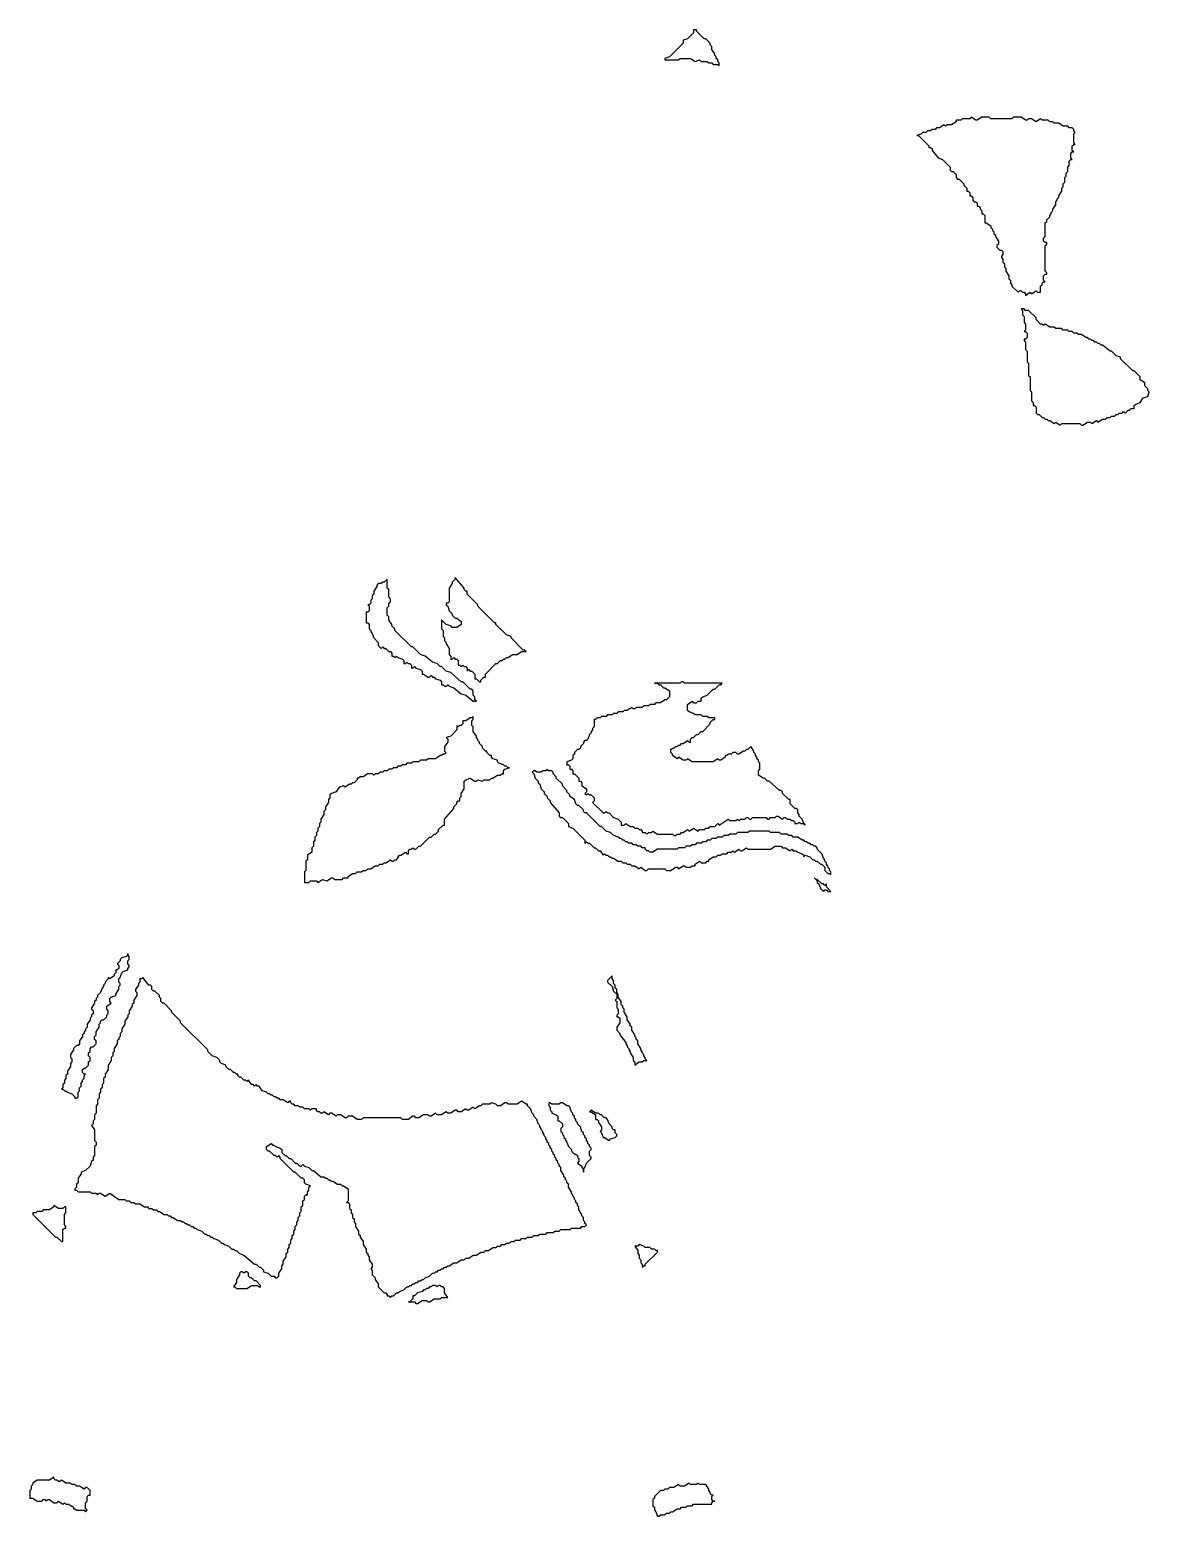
# Model space of a CAD drawing. Header units: millimetres. Extents: x 7 to 52, y 12.9 to 72.6.
import ezdxf

# ---------------------------------------------------------------- set-up
doc = ezdxf.new("R2010")
doc.units = ezdxf.units.MM
doc.layers.add('FILL_BLUE', color=7, linetype='Continuous')

msp = doc.modelspace()

# ---------------------------------------------------------------- linework, layer by layer
at = {"layer": 'FILL_BLUE'}
for points in [[(32.542, 71.455), (32.542, 71.394), (33.087, 71.394), (33.148, 71.455), (33.572, 71.455), (33.754, 71.333), (33.935, 71.394), (33.996, 71.333), (34.238, 71.333), (34.299, 71.273), (34.42, 71.273), (34.481, 71.212), (34.663, 71.212), (34.723, 71.152), (34.723, 71.273), (34.663, 71.333), (34.663, 71.394), (34.602, 71.455), (34.602, 71.515), (34.541, 71.576), (34.541, 71.636), (34.42, 71.818), (34.42, 71.939), (34.36, 72), (34.36, 72.061), (34.178, 72.242), (34.117, 72.242), (33.814, 72.545), (33.814, 72.606), (33.693, 72.606), (33.693, 72.485), (33.451, 72.242), (33.269, 72.182), (33.269, 72.061), (32.723, 71.515)], [(42.662, 68.364), (42.722, 68.364), (43.146, 67.939), (43.146, 67.879), (43.207, 67.879), (43.268, 67.818), (43.268, 67.758), (43.51, 67.455), (43.692, 67.394), (43.995, 67.091), (43.995, 66.97), (44.055, 66.909), (44.116, 66.909), (44.237, 66.788), (44.237, 66.667), (44.298, 66.606), (44.358, 66.606), (44.54, 66.424), (44.54, 66.364), (44.661, 66.242), (44.661, 66.121), (44.722, 66.121), (44.783, 66.061), (44.783, 65.939), (44.843, 65.939), (44.904, 65.879), (44.904, 65.758), (44.964, 65.697), (45.025, 65.697), (45.086, 65.636), (45.086, 65.515), (45.146, 65.515), (45.207, 65.455), (45.207, 65.394), (45.267, 65.333), (45.267, 65.212), (45.328, 65.212), (45.389, 65.152), (45.389, 64.848), (45.449, 64.848), (45.631, 64.727), (45.631, 64.667), (45.691, 64.606), (45.691, 64.545), (45.752, 64.485), (45.752, 64.424), (45.813, 64.364), (45.813, 64.303), (45.934, 64.121), (45.934, 64), (45.873, 63.939), (45.873, 63.879), (45.994, 63.758), (46.055, 63.758), (46.116, 63.697), (46.116, 63.576), (46.055, 63.515), (46.055, 63.455), (46.116, 63.394), (46.116, 63.273), (46.176, 63.212), (46.176, 63.091), (46.237, 63.03), (46.237, 62.909), (46.358, 62.727), (46.358, 62.606), (46.419, 62.545), (46.419, 62.424), (46.479, 62.364), (46.479, 62.303), (46.722, 62.061), (46.782, 62.121), (46.843, 62.121), (46.903, 62.061), (46.964, 62.061), (47.025, 62), (47.025, 61.939), (47.206, 62.061), (47.267, 62), (47.449, 62.121), (47.509, 62.061), (47.631, 62.061), (47.631, 62.303), (47.691, 62.364), (47.691, 62.424), (47.752, 62.485), (47.812, 62.485), (47.752, 62.545), (47.752, 62.727), (47.812, 62.788), (47.873, 62.788), (47.873, 62.848), (47.812, 62.909), (47.812, 63.939), (47.873, 64), (47.873, 64.061), (47.812, 64.061), (47.752, 64.121), (47.752, 64.242), (47.812, 64.303), (47.812, 64.848), (47.873, 64.909), (47.873, 64.97), (47.994, 65.091), (47.994, 65.152), (48.055, 65.212), (48.055, 65.273), (48.115, 65.333), (48.115, 65.394), (48.237, 65.576), (48.237, 65.697), (48.297, 65.758), (48.297, 65.818), (48.358, 65.879), (48.358, 65.939), (48.479, 66.121), (48.479, 66.242), (48.54, 66.303), (48.54, 66.424), (48.6, 66.485), (48.6, 66.667), (48.661, 66.727), (48.661, 66.848), (48.721, 66.909), (48.721, 67.091), (48.782, 67.152), (48.782, 67.333), (48.843, 67.394), (48.903, 67.394), (48.843, 67.455), (48.843, 67.636), (48.903, 67.697), (48.964, 67.697), (48.903, 67.758), (48.903, 67.939), (48.964, 68), (49.024, 68), (48.964, 68.061), (48.964, 68.424), (49.024, 68.485), (48.964, 68.545), (48.964, 68.606), (48.903, 68.667), (48.782, 68.667), (48.721, 68.727), (48.54, 68.727), (48.358, 68.848), (48.176, 68.848), (48.115, 68.909), (47.994, 68.909), (47.934, 68.97), (47.691, 68.97), (47.631, 69.03), (47.449, 68.909), (47.267, 69.03), (47.146, 69.03), (47.085, 68.97), (47.025, 68.97), (46.843, 69.091), (46.54, 69.091), (46.479, 69.03), (45.631, 69.03), (45.57, 69.091), (45.267, 69.091), (45.086, 68.97), (45.025, 68.97), (44.843, 69.091), (44.783, 69.03), (44.48, 69.03), (44.419, 68.97), (44.237, 68.97), (44.237, 68.909), (44.055, 68.788), (43.874, 68.788), (43.813, 68.727), (43.752, 68.788), (43.571, 68.667), (43.449, 68.667), (43.389, 68.606), (43.268, 68.606), (43.207, 68.545), (43.086, 68.545), (43.025, 68.485), (42.904, 68.485), (42.843, 68.424)], [(46.843, 61.394), (46.903, 61.333), (46.903, 61.152), (46.964, 61.091), (46.964, 60.848), (47.025, 60.788), (47.025, 60.545), (46.964, 60.485), (47.025, 60.485), (47.085, 60.424), (47.085, 60.242), (47.025, 60.182), (46.964, 60.182), (46.964, 60.121), (47.025, 60.061), (47.025, 59.758), (47.085, 59.697), (47.085, 59.273), (47.146, 59.212), (47.146, 58.727), (47.206, 58.667), (47.206, 58.121), (47.267, 58.061), (47.267, 57.697), (47.328, 57.636), (47.328, 57.515), (47.388, 57.515), (47.449, 57.455), (47.449, 57.212), (47.509, 57.152), (47.57, 57.152), (47.691, 57.03), (47.752, 57.03), (47.812, 56.97), (47.873, 56.97), (47.934, 56.909), (47.994, 56.909), (48.176, 56.788), (48.237, 56.848), (48.418, 56.727), (48.479, 56.788), (49.206, 56.788), (49.267, 56.727), (49.327, 56.727), (49.509, 56.848), (49.63, 56.848), (49.691, 56.788), (49.873, 56.909), (49.933, 56.848), (50.115, 56.97), (50.236, 56.97), (50.297, 57.03), (50.418, 57.03), (50.479, 57.091), (50.6, 57.091), (50.661, 57.152), (50.721, 57.152), (50.782, 57.212), (50.903, 57.212), (50.964, 57.273), (51.024, 57.212), (51.145, 57.333), (51.206, 57.333), (51.267, 57.394), (51.388, 57.394), (51.388, 57.515), (51.448, 57.576), (51.63, 57.636), (51.751, 57.818), (51.933, 57.879), (51.994, 58.061), (51.933, 58.121), (51.933, 58.182), (51.812, 58.303), (51.812, 58.424), (51.63, 58.545), (51.63, 58.667), (51.388, 58.909), (51.327, 58.909), (50.842, 59.394), (50.842, 59.455), (50.661, 59.515), (50.479, 59.697), (50.418, 59.697), (50.115, 59.939), (50.055, 59.939), (49.994, 60), (49.933, 60), (49.873, 60.061), (49.812, 60.061), (49.752, 60.121), (49.691, 60.121), (49.63, 60.182), (49.57, 60.182), (49.509, 60.242), (49.449, 60.242), (49.267, 60.364), (49.146, 60.364), (49.085, 60.424), (48.964, 60.424), (48.903, 60.485), (48.782, 60.485), (48.721, 60.545), (48.54, 60.545), (48.479, 60.606), (48.237, 60.606), (48.176, 60.667), (47.994, 60.667), (47.812, 60.788), (47.752, 60.727), (47.691, 60.788), (47.631, 60.788), (47.449, 60.97), (47.449, 61.03), (47.146, 61.333), (47.025, 61.333), (46.964, 61.394)], [(21.028, 50.364), (20.967, 50.303), (20.967, 50.242), (20.846, 50.061), (20.846, 49.939), (20.786, 49.879), (20.786, 49.758), (20.725, 49.697), (20.725, 49.576), (20.664, 49.515), (20.604, 49.515), (20.664, 49.455), (20.664, 49.273), (20.604, 49.212), (20.543, 49.212), (20.543, 48.788), (20.604, 48.788), (20.664, 48.727), (20.664, 48.545), (20.725, 48.485), (20.725, 48.424), (20.786, 48.364), (20.846, 48.182), (21.028, 48), (21.028, 47.879), (21.149, 47.758), (21.21, 47.818), (21.27, 47.758), (21.331, 47.758), (21.452, 47.636), (21.513, 47.636), (21.573, 47.576), (21.573, 47.455), (21.634, 47.455), (21.695, 47.394), (21.755, 47.455), (21.816, 47.394), (21.998, 47.333), (22.058, 47.273), (22.058, 47.152), (22.119, 47.152), (22.179, 47.212), (22.24, 47.152), (22.301, 47.152), (22.361, 47.091), (22.361, 46.97), (22.422, 46.97), (22.482, 47.03), (22.543, 46.97), (22.725, 46.909), (22.785, 46.848), (22.785, 46.727), (22.846, 46.727), (23.028, 46.606), (23.088, 46.606), (23.149, 46.667), (23.21, 46.606), (23.27, 46.606), (23.331, 46.545), (23.513, 46.485), (23.573, 46.424), (23.573, 46.303), (23.634, 46.303), (23.694, 46.242), (23.755, 46.242), (23.816, 46.303), (23.876, 46.242), (24.058, 46.182), (24.361, 45.939), (24.543, 45.879), (24.846, 45.636), (24.967, 45.636), (24.906, 45.697), (24.906, 45.818), (24.846, 45.879), (24.846, 46.061), (24.785, 46.121), (24.724, 46.121), (24.421, 46.424), (24.361, 46.424), (23.937, 46.788), (23.755, 46.848), (23.573, 47.03), (23.513, 47.03), (23.391, 47.152), (23.21, 47.212), (22.907, 47.455), (22.725, 47.515), (22.422, 47.818), (22.361, 47.818), (21.695, 48.485), (21.695, 48.545), (21.573, 48.667), (21.573, 48.727), (21.452, 48.909), (21.452, 49.03), (21.392, 49.091), (21.392, 49.394), (21.452, 49.455), (21.452, 49.576), (21.513, 49.636), (21.513, 49.758), (21.452, 49.818), (21.452, 50.121), (21.392, 50.182), (21.392, 50.545), (21.27, 50.424), (21.21, 50.424), (21.149, 50.364)], [(24.119, 50.606), (24.119, 50.545), (23.997, 50.424), (23.997, 50.364), (23.876, 50.182), (23.876, 49.636), (23.816, 49.576), (23.755, 49.576), (23.755, 49.515), (23.816, 49.455), (23.876, 49.273), (23.997, 49.152), (23.997, 49.091), (24.119, 48.97), (24.179, 48.97), (24.361, 48.848), (24.361, 48.727), (24.179, 48.606), (23.997, 48.606), (23.937, 48.667), (23.755, 48.727), (23.573, 48.909), (23.573, 48.545), (23.634, 48.485), (23.634, 48.242), (23.694, 48.182), (23.694, 48.061), (23.755, 48), (23.755, 47.939), (23.876, 47.758), (23.876, 47.515), (23.937, 47.455), (23.937, 47.333), (23.997, 47.333), (24.058, 47.394), (24.119, 47.333), (24.179, 47.333), (24.24, 47.273), (24.24, 47.091), (24.3, 47.091), (24.361, 47.03), (24.421, 47.091), (24.482, 47.03), (24.543, 47.03), (24.603, 46.97), (24.603, 46.848), (24.664, 46.909), (24.724, 46.848), (24.785, 46.848), (24.906, 46.727), (24.906, 46.545), (24.967, 46.545), (25.088, 46.424), (25.149, 46.424), (25.149, 46.485), (25.27, 46.606), (25.33, 46.606), (25.33, 46.727), (25.755, 47.152), (25.815, 47.152), (25.936, 47.273), (25.997, 47.273), (26.058, 47.333), (26.118, 47.333), (26.179, 47.394), (26.239, 47.394), (26.421, 47.515), (26.603, 47.515), (26.785, 47.636), (26.967, 47.636), (26.906, 47.697), (26.845, 47.697), (26.361, 48.182), (26.361, 48.242), (26.179, 48.303), (25.755, 48.727), (25.755, 48.788), (25.694, 48.788), (25.027, 49.455), (25.027, 49.515), (24.603, 49.939), (24.603, 50.061), (24.543, 50.061), (24.482, 50.121), (24.482, 50.182)], [(28.603, 43.212), (28.603, 43.091), (28.663, 43.091), (28.724, 43.03), (28.724, 42.909), (28.785, 42.909), (28.845, 42.848), (28.845, 42.727), (28.906, 42.727), (29.088, 42.545), (29.088, 42.424), (29.148, 42.424), (29.209, 42.364), (29.209, 42.242), (29.391, 42.121), (29.391, 42), (29.33, 41.939), (29.391, 41.879), (29.451, 41.939), (29.512, 41.879), (29.572, 41.879), (29.694, 41.758), (29.694, 41.636), (29.633, 41.576), (30.057, 41.152), (30.118, 41.152), (30.178, 41.212), (30.239, 41.152), (30.3, 41.152), (30.481, 40.97), (30.663, 40.909), (30.784, 40.788), (30.784, 40.667), (30.906, 40.667), (30.966, 40.727), (31.148, 40.606), (31.269, 40.606), (31.33, 40.545), (31.451, 40.545), (31.511, 40.485), (31.572, 40.485), (31.633, 40.424), (31.633, 40.364), (31.754, 40.364), (31.814, 40.303), (31.875, 40.364), (31.996, 40.364), (32.057, 40.424), (32.239, 40.303), (32.845, 40.303), (32.905, 40.242), (32.966, 40.242), (33.026, 40.303), (33.148, 40.303), (33.208, 40.364), (33.269, 40.364), (33.451, 40.485), (33.511, 40.424), (33.693, 40.545), (33.875, 40.424), (33.935, 40.485), (34.117, 40.485), (34.178, 40.545), (34.299, 40.545), (34.36, 40.606), (34.541, 40.606), (34.663, 40.727), (34.723, 40.667), (35.087, 40.909), (35.147, 40.848), (35.39, 40.848), (35.45, 40.909), (35.511, 40.848), (35.572, 40.909), (35.753, 40.909), (35.814, 40.97), (35.875, 40.97), (35.935, 40.909), (35.996, 40.909), (36.056, 40.97), (36.602, 40.97), (36.662, 40.909), (36.723, 40.909), (36.784, 40.97), (36.965, 40.97), (37.026, 41.03), (37.087, 41.03), (37.268, 40.909), (37.329, 40.97), (37.39, 40.97), (37.45, 40.909), (37.571, 40.909), (37.632, 40.848), (37.693, 40.848), (37.753, 40.788), (37.753, 40.727), (37.874, 40.727), (37.935, 40.788), (37.996, 40.727), (38.117, 40.727), (38.177, 40.667), (38.117, 40.727), (38.056, 40.909), (37.935, 41.03), (37.935, 41.091), (37.874, 41.152), (37.874, 41.273), (37.814, 41.333), (37.753, 41.333), (37.571, 41.515), (37.571, 41.697), (37.511, 41.697), (37.268, 41.939), (37.268, 42), (37.208, 42.061), (37.147, 42.061), (36.723, 42.424), (36.662, 42.424), (36.541, 42.545), (36.481, 42.545), (36.299, 42.667), (36.299, 42.848), (36.359, 42.909), (36.359, 43.152), (36.299, 43.212), (36.299, 43.273), (36.238, 43.333), (36.238, 43.394), (36.178, 43.455), (36.178, 43.515), (36.117, 43.576), (36.117, 43.636), (35.996, 43.818), (35.875, 43.697), (35.814, 43.697), (35.753, 43.636), (35.693, 43.636), (35.511, 43.515), (35.45, 43.515), (35.39, 43.576), (35.269, 43.576), (35.208, 43.515), (35.087, 43.515), (35.026, 43.455), (34.966, 43.455), (34.966, 43.394), (34.784, 43.273), (34.723, 43.273), (34.663, 43.333), (34.481, 43.212), (33.632, 43.212), (33.451, 43.333), (33.39, 43.273), (33.269, 43.273), (33.087, 43.394), (33.026, 43.333), (32.845, 43.455), (32.845, 43.515), (32.784, 43.576), (32.784, 43.697), (32.845, 43.758), (32.905, 43.758), (32.966, 43.818), (33.026, 43.818), (33.087, 43.879), (33.148, 43.879), (33.208, 43.939), (33.269, 43.939), (33.451, 44.061), (33.511, 44), (33.572, 44), (33.572, 44.121), (33.632, 44.182), (33.693, 44.182), (33.814, 44.303), (33.875, 44.303), (33.996, 44.424), (34.057, 44.424), (34.36, 44.727), (34.36, 44.788), (34.481, 44.909), (34.541, 44.909), (34.541, 44.97), (34.299, 44.97), (34.238, 45.03), (34.057, 45.03), (33.996, 45.091), (33.754, 45.091), (33.693, 45.152), (33.511, 45.212), (33.451, 45.273), (33.451, 45.515), (33.632, 45.636), (33.693, 45.576), (33.814, 45.576), (33.875, 45.636), (33.996, 45.636), (33.996, 45.758), (34.057, 45.818), (34.238, 45.879), (34.481, 46.121), (34.541, 46.121), (34.723, 46.303), (34.784, 46.303), (34.844, 46.364), (33.329, 46.364), (33.269, 46.424), (33.208, 46.424), (33.148, 46.364), (32.117, 46.364), (32.239, 46.364), (32.299, 46.303), (32.36, 46.303), (32.481, 46.182), (32.542, 46.182), (32.723, 46.061), (32.723, 45.818), (32.602, 45.697), (32.542, 45.697), (32.36, 45.576), (32.178, 45.576), (32.117, 45.515), (31.936, 45.515), (31.875, 45.455), (31.693, 45.455), (31.633, 45.394), (31.39, 45.394), (31.33, 45.333), (31.269, 45.333), (31.209, 45.394), (31.148, 45.333), (31.087, 45.333), (31.027, 45.273), (30.906, 45.273), (30.845, 45.212), (30.663, 45.212), (30.603, 45.152), (30.481, 45.152), (30.421, 45.091), (30.239, 45.091), (30.178, 45.03), (29.997, 45.03), (29.936, 44.97), (29.815, 44.97), (29.754, 44.909), (29.694, 44.909), (29.694, 44.606), (29.633, 44.545), (29.633, 44.485), (29.572, 44.424), (29.572, 44.364), (29.512, 44.303), (29.451, 44.121), (29.391, 44.061), (29.33, 44.061), (29.269, 44), (29.269, 43.939), (29.148, 43.818), (29.148, 43.758), (29.088, 43.697), (29.027, 43.697), (28.906, 43.576), (28.906, 43.515), (28.845, 43.455), (28.845, 43.333), (28.785, 43.273)], [(24.846, 45.03), (24.785, 44.97), (24.724, 44.97), (24.543, 44.848), (24.421, 44.848), (24.421, 44.727), (24.361, 44.667), (24.3, 44.667), (24.24, 44.606), (24.179, 44.667), (24.179, 44.485), (23.937, 44.242), (23.755, 44.182), (23.816, 44.121), (23.816, 44), (23.694, 43.818), (23.694, 43.636), (23.755, 43.576), (23.694, 43.515), (23.634, 43.515), (23.573, 43.455), (23.513, 43.455), (23.331, 43.333), (23.028, 43.333), (22.967, 43.273), (22.725, 43.273), (22.664, 43.212), (22.422, 43.212), (22.361, 43.152), (22.179, 43.152), (22.119, 43.091), (21.998, 43.091), (21.937, 43.03), (21.816, 43.03), (21.755, 42.97), (21.634, 42.97), (21.573, 42.909), (21.452, 42.909), (21.392, 42.848), (21.27, 42.848), (21.21, 42.788), (21.089, 42.788), (21.028, 42.727), (20.907, 42.727), (20.846, 42.667), (20.786, 42.727), (20.604, 42.727), (20.422, 42.606), (20.301, 42.606), (20.24, 42.545), (20.18, 42.545), (20.18, 42.485), (20.058, 42.364), (19.998, 42.364), (19.937, 42.303), (19.877, 42.303), (19.695, 42.182), (19.634, 42.242), (19.452, 42.182), (19.331, 42), (19.149, 41.939), (19.089, 41.879), (19.089, 41.758), (19.028, 41.697), (19.028, 41.576), (18.907, 41.394), (18.907, 41.273), (18.846, 41.212), (18.846, 41.091), (18.725, 40.909), (18.725, 40.788), (18.665, 40.727), (18.665, 40.606), (18.604, 40.545), (18.604, 40.424), (18.543, 40.364), (18.543, 40.242), (18.483, 40.182), (18.483, 40.061), (18.422, 40), (18.422, 39.818), (18.362, 39.758), (18.362, 39.576), (18.18, 39.455), (18.18, 39.273), (18.119, 39.212), (18.119, 38.848), (18.059, 38.788), (18.059, 38.364), (18.24, 38.364), (18.301, 38.424), (18.543, 38.424), (18.604, 38.364), (18.786, 38.485), (18.968, 38.424), (19.149, 38.545), (19.21, 38.545), (19.271, 38.485), (19.574, 38.485), (19.634, 38.545), (19.816, 38.545), (19.816, 38.606), (19.998, 38.727), (20.119, 38.727), (20.18, 38.788), (20.361, 38.788), (20.422, 38.848), (20.543, 38.848), (20.604, 38.909), (20.725, 38.909), (20.907, 39.03), (21.028, 39.03), (21.089, 39.091), (21.21, 39.091), (21.27, 39.152), (21.331, 39.152), (21.513, 39.273), (21.573, 39.212), (21.634, 39.212), (21.695, 39.273), (21.755, 39.273), (21.876, 39.455), (21.937, 39.455), (22.119, 39.576), (22.179, 39.515), (22.24, 39.515), (22.24, 39.636), (22.301, 39.697), (22.361, 39.697), (22.422, 39.758), (22.482, 39.697), (22.543, 39.697), (22.664, 39.818), (22.725, 39.818), (23.088, 40.182), (23.149, 40.182), (23.27, 40.303), (23.331, 40.303), (23.452, 40.424), (23.452, 40.485), (23.634, 40.667), (23.694, 40.667), (23.694, 40.909), (24.058, 41.333), (24.058, 41.394), (24.179, 41.515), (24.179, 41.576), (24.24, 41.636), (24.3, 41.636), (24.3, 41.758), (24.361, 41.818), (24.361, 41.939), (24.482, 42.121), (24.482, 42.424), (24.543, 42.485), (24.724, 42.545), (24.906, 42.424), (24.967, 42.424), (25.027, 42.485), (25.209, 42.424), (25.27, 42.485), (25.512, 42.485), (25.573, 42.545), (25.633, 42.545), (25.815, 42.667), (25.936, 42.667), (25.997, 42.727), (26.058, 42.727), (26.058, 42.848), (26.118, 42.909), (26.3, 42.97), (26.239, 42.97), (26.179, 43.03), (26.118, 43.03), (26.058, 43.091), (25.876, 43.152), (25.815, 43.212), (25.815, 43.273), (25.633, 43.333), (25.573, 43.394), (25.573, 43.455), (25.512, 43.455), (25.391, 43.576), (25.391, 43.636), (25.33, 43.636), (25.209, 43.758), (25.209, 43.818), (25.088, 43.939), (25.088, 44), (25.027, 44.061), (25.027, 44.121), (24.967, 44.182), (24.967, 44.242), (24.846, 44.424), (24.846, 44.606), (24.785, 44.667), (24.785, 44.848), (24.846, 44.909)], [(27.209, 42.788), (27.27, 42.727), (27.33, 42.545), (27.451, 42.424), (27.451, 42.364), (27.512, 42.303), (27.573, 42.121), (27.694, 42), (27.694, 41.939), (27.815, 41.818), (27.815, 41.758), (27.936, 41.636), (27.936, 41.576), (28.3, 41.152), (28.3, 41.03), (28.36, 40.97), (28.421, 40.97), (28.663, 40.727), (28.663, 40.606), (28.845, 40.545), (29.33, 40.061), (29.33, 39.939), (29.391, 40), (29.451, 39.939), (29.512, 39.939), (29.694, 39.758), (29.754, 39.758), (29.875, 39.636), (29.936, 39.636), (30.057, 39.455), (30.118, 39.515), (30.178, 39.455), (30.239, 39.455), (30.3, 39.394), (30.36, 39.394), (30.421, 39.333), (30.481, 39.333), (30.663, 39.212), (30.784, 39.212), (30.845, 39.152), (30.966, 39.152), (31.027, 39.091), (31.148, 39.091), (31.209, 39.03), (31.33, 39.03), (31.511, 38.909), (31.572, 38.97), (31.754, 38.848), (31.814, 38.848), (31.875, 38.909), (32.542, 38.909), (32.602, 38.848), (32.784, 38.848), (32.966, 38.97), (33.026, 38.97), (33.087, 38.909), (33.269, 39.03), (33.329, 39.03), (33.39, 38.97), (33.572, 38.97), (33.632, 39.03), (33.754, 39.03), (33.754, 39.091), (33.935, 39.212), (33.996, 39.152), (34.178, 39.152), (34.238, 39.212), (34.299, 39.212), (34.299, 39.273), (34.481, 39.394), (34.602, 39.394), (34.663, 39.455), (34.784, 39.455), (34.844, 39.515), (35.026, 39.515), (35.087, 39.576), (35.208, 39.576), (35.269, 39.636), (35.329, 39.576), (35.511, 39.697), (35.572, 39.636), (35.632, 39.636), (35.814, 39.758), (35.875, 39.697), (36.784, 39.697), (36.965, 39.818), (37.208, 39.818), (37.268, 39.758), (37.39, 39.758), (37.571, 39.636), (37.632, 39.697), (37.693, 39.636), (37.814, 39.636), (37.874, 39.576), (38.056, 39.515), (38.117, 39.455), (38.117, 39.394), (38.177, 39.455), (38.359, 39.394), (38.48, 39.273), (38.541, 39.273), (38.601, 39.212), (38.662, 39.212), (38.783, 39.091), (38.844, 39.091), (38.965, 38.97), (38.965, 38.848), (39.086, 38.727), (39.147, 38.727), (39.207, 38.667), (39.207, 38.788), (39.147, 38.848), (39.147, 38.909), (39.086, 38.97), (39.086, 39.03), (39.026, 39.091), (39.026, 39.152), (38.965, 39.212), (38.965, 39.273), (38.904, 39.333), (38.844, 39.515), (38.662, 39.697), (38.662, 39.758), (38.601, 39.818), (38.541, 39.818), (38.48, 39.879), (38.42, 39.879), (38.359, 39.939), (38.299, 39.939), (38.238, 40), (38.177, 40), (38.117, 40.061), (38.056, 40.061), (37.874, 40.182), (37.693, 40.182), (37.632, 40.242), (37.511, 40.242), (37.45, 40.303), (37.208, 40.303), (37.147, 40.364), (36.784, 40.364), (36.723, 40.424), (35.935, 40.424), (35.875, 40.364), (35.45, 40.364), (35.39, 40.303), (35.147, 40.303), (35.087, 40.242), (34.905, 40.242), (34.844, 40.182), (34.663, 40.182), (34.602, 40.121), (34.42, 40.121), (34.36, 40.061), (34.238, 40.061), (34.178, 40), (34.057, 40), (33.996, 39.939), (33.814, 39.939), (33.754, 39.879), (33.632, 39.879), (33.572, 39.818), (33.39, 39.818), (33.329, 39.758), (33.087, 39.758), (33.026, 39.697), (32.239, 39.697), (32.057, 39.576), (31.936, 39.576), (31.875, 39.636), (31.814, 39.636), (31.754, 39.697), (31.754, 39.758), (31.633, 39.758), (31.572, 39.818), (31.451, 39.818), (31.39, 39.879), (31.269, 39.879), (31.209, 39.939), (31.087, 39.939), (31.027, 40), (30.966, 40), (30.906, 40.061), (30.845, 40.061), (30.784, 40.121), (30.724, 40.121), (30.663, 40.182), (30.481, 40.242), (30.36, 40.364), (30.178, 40.424), (29.997, 40.606), (29.936, 40.606), (29.391, 41.152), (29.33, 41.152), (29.269, 41.212), (29.269, 41.273), (29.088, 41.455), (29.027, 41.455), (28.966, 41.515), (28.906, 41.697), (28.724, 41.818), (28.724, 41.879), (28.603, 42), (28.603, 42.061), (28.421, 42.242), (28.421, 42.303), (28.179, 42.545), (28.179, 42.606), (28.057, 42.727), (28.057, 42.788), (27.997, 42.848), (27.876, 42.848), (27.815, 42.909), (27.754, 42.848), (27.633, 42.848), (27.573, 42.788), (27.391, 42.788), (27.33, 42.848), (27.27, 42.848)], [(38.541, 38.545), (38.662, 38.424), (38.662, 38.364), (38.723, 38.303), (38.783, 38.121), (38.904, 38), (38.965, 38.061), (39.026, 38.061), (39.086, 38), (39.207, 38), (39.026, 38.182), (39.026, 38.303), (38.965, 38.242), (38.904, 38.303), (38.844, 38.303), (38.662, 38.485), (38.601, 38.485)], [(10.969, 35.515), (10.969, 35.455), (10.908, 35.394), (10.726, 35.333), (10.666, 35.273), (10.666, 35.212), (10.544, 35.091), (10.605, 35.03), (10.605, 34.909), (10.544, 34.848), (10.484, 34.848), (10.484, 34.727), (10.423, 34.667), (10.423, 34.606), (10.241, 34.485), (10.181, 34.545), (10.181, 34.485), (10.06, 34.364), (10.06, 34.303), (9.999, 34.242), (9.999, 34.182), (9.939, 34.121), (9.878, 33.939), (9.757, 33.818), (9.757, 33.758), (9.696, 33.697), (9.696, 33.636), (9.636, 33.576), (9.636, 33.515), (9.514, 33.333), (9.514, 33.273), (9.575, 33.212), (9.575, 33.091), (9.514, 33.03), (9.514, 32.97), (9.454, 32.909), (9.454, 32.848), (9.333, 32.667), (9.333, 32.545), (9.272, 32.485), (9.272, 32.424), (9.211, 32.364), (9.211, 32.303), (9.151, 32.242), (9.151, 32.182), (9.03, 32), (9.03, 31.879), (8.969, 31.818), (8.908, 31.818), (8.787, 31.697), (8.787, 31.636), (8.666, 31.455), (8.666, 31.333), (8.727, 31.273), (8.727, 31.152), (8.666, 31.091), (8.666, 30.97), (8.545, 30.788), (8.545, 30.667), (8.484, 30.606), (8.484, 30.485), (8.424, 30.424), (8.424, 30.303), (8.363, 30.242), (8.363, 30.121), (8.302, 30.061), (8.363, 30.061), (8.424, 30), (8.484, 30), (8.545, 29.939), (8.727, 29.879), (8.848, 29.758), (8.848, 29.697), (8.908, 29.697), (8.969, 29.758), (8.969, 29.939), (9.03, 30), (9.03, 30.121), (9.09, 30.182), (9.09, 30.303), (9.151, 30.364), (9.151, 30.424), (9.211, 30.485), (9.211, 30.606), (9.272, 30.667), (9.211, 30.667), (9.151, 30.727), (9.151, 30.848), (9.211, 30.909), (9.272, 30.909), (9.393, 31.03), (9.393, 31.152), (9.454, 31.212), (9.454, 31.333), (9.393, 31.394), (9.393, 31.515), (9.454, 31.576), (9.454, 31.697), (9.514, 31.758), (9.575, 31.758), (9.696, 31.879), (9.696, 32), (9.636, 32.061), (9.636, 32.182), (9.696, 32.242), (9.696, 32.364), (9.817, 32.545), (9.817, 32.667), (9.878, 32.727), (9.878, 32.788), (9.939, 32.848), (9.999, 32.848), (10.12, 32.97), (10.12, 33.03), (10.181, 33.091), (10.181, 33.212), (10.12, 33.273), (10.12, 33.394), (10.302, 33.515), (10.241, 33.576), (10.241, 33.697), (10.302, 33.758), (10.484, 33.818), (10.484, 33.879), (10.605, 34.061), (10.605, 34.182), (10.666, 34.242), (10.666, 34.303), (10.605, 34.364), (10.605, 34.485), (10.666, 34.545), (10.726, 34.727), (10.787, 34.788), (10.969, 34.848), (10.969, 34.909), (11.029, 34.97), (11.029, 35.03), (10.969, 35.091), (10.969, 35.212), (11.029, 35.273), (11.029, 35.394), (10.969, 35.455)], [(8.848, 26.061), (8.848, 26), (8.908, 26), (8.969, 25.939), (9.454, 25.939), (9.514, 25.879), (9.696, 25.879), (9.757, 25.818), (9.817, 25.879), (9.878, 25.879), (10.06, 25.758), (10.241, 25.879), (10.605, 25.636), (10.847, 25.636), (10.908, 25.576), (11.029, 25.576), (11.09, 25.515), (11.211, 25.515), (11.272, 25.455), (11.453, 25.455), (11.635, 25.333), (11.756, 25.333), (11.817, 25.273), (11.938, 25.273), (11.999, 25.212), (12.12, 25.212), (12.181, 25.152), (12.241, 25.152), (12.423, 25.03), (12.544, 25.03), (12.605, 24.97), (12.665, 24.97), (12.726, 24.909), (12.787, 24.909), (12.968, 24.788), (13.09, 24.788), (13.15, 24.727), (13.211, 24.727), (13.271, 24.667), (13.332, 24.667), (13.393, 24.606), (13.453, 24.606), (13.514, 24.545), (13.574, 24.545), (13.635, 24.485), (13.696, 24.485), (13.756, 24.424), (13.938, 24.364), (14.059, 24.242), (14.12, 24.242), (14.18, 24.182), (14.241, 24.182), (14.302, 24.121), (14.362, 24.121), (14.423, 24.061), (14.605, 24), (14.726, 23.879), (14.786, 23.879), (14.847, 23.818), (15.029, 23.758), (15.15, 23.636), (15.211, 23.636), (15.271, 23.576), (15.332, 23.576), (15.453, 23.455), (15.635, 23.394), (16.059, 23.03), (16.12, 23.03), (16.241, 22.909), (16.301, 22.909), (16.423, 22.788), (16.423, 22.727), (16.604, 22.667), (16.726, 22.545), (16.847, 22.545), (16.907, 22.485), (16.968, 22.485), (17.029, 22.545), (17.029, 22.667), (17.15, 22.848), (17.15, 22.97), (17.21, 23.03), (17.21, 23.152), (17.331, 23.333), (17.331, 23.455), (17.392, 23.515), (17.392, 23.636), (17.453, 23.697), (17.453, 23.818), (17.513, 23.879), (17.513, 24), (17.574, 24.061), (17.574, 24.182), (17.634, 24.242), (17.634, 24.364), (17.695, 24.424), (17.695, 24.545), (17.756, 24.606), (17.756, 24.727), (17.816, 24.788), (17.816, 24.909), (17.877, 24.97), (17.877, 25.091), (17.937, 25.152), (17.937, 25.333), (17.998, 25.394), (17.998, 25.576), (18.059, 25.636), (18.059, 25.758), (18.119, 25.818), (18.18, 25.818), (18.18, 25.939), (18.24, 26), (18.24, 26.121), (18.301, 26.182), (18.119, 26.242), (18.059, 26.303), (18.059, 26.424), (17.998, 26.485), (17.937, 26.485), (17.695, 26.727), (17.634, 26.727), (17.089, 27.273), (17.089, 27.333), (17.029, 27.394), (16.968, 27.333), (16.907, 27.394), (16.847, 27.394), (16.665, 27.576), (16.604, 27.576), (16.544, 27.636), (16.544, 27.758), (16.726, 27.879), (16.786, 27.818), (16.847, 27.818), (16.907, 27.758), (17.089, 27.697), (17.15, 27.636), (17.15, 27.515), (17.271, 27.394), (17.331, 27.394), (17.453, 27.273), (17.513, 27.273), (17.695, 27.091), (17.756, 27.091), (17.877, 26.97), (17.937, 26.97), (17.998, 27.03), (18.059, 26.97), (18.24, 26.909), (18.362, 26.788), (18.422, 26.788), (18.725, 26.545), (18.846, 26.545), (18.907, 26.485), (18.968, 26.485), (19.028, 26.424), (19.089, 26.424), (19.149, 26.364), (19.21, 26.364), (19.392, 26.242), (19.513, 26.242), (19.574, 26.182), (19.634, 26.182), (19.816, 26.061), (19.816, 25.576), (19.755, 25.515), (19.816, 25.515), (19.877, 25.455), (19.877, 25.273), (19.937, 25.212), (19.937, 25.091), (19.998, 25.03), (19.998, 24.909), (20.058, 24.848), (20.058, 24.727), (20.119, 24.667), (20.119, 24.545), (20.24, 24.364), (20.24, 24.242), (20.301, 24.182), (20.301, 24.121), (20.422, 23.939), (20.422, 23.818), (20.543, 23.636), (20.543, 23.515), (20.604, 23.455), (20.604, 23.394), (20.664, 23.333), (20.664, 23.212), (20.786, 23.03), (20.786, 22.909), (20.725, 22.848), (20.786, 22.788), (20.786, 22.606), (20.907, 22.485), (20.907, 22.424), (21.028, 22.242), (21.028, 22.121), (21.27, 21.879), (21.331, 21.879), (21.392, 21.818), (21.392, 21.758), (21.452, 21.758), (21.513, 21.697), (21.573, 21.758), (21.634, 21.758), (21.755, 21.879), (21.816, 21.879), (21.876, 21.939), (22.058, 22), (22.179, 22.121), (22.24, 22.121), (22.301, 22.182), (22.361, 22.182), (22.422, 22.242), (22.482, 22.242), (22.543, 22.303), (22.604, 22.303), (22.664, 22.364), (22.725, 22.364), (22.785, 22.424), (22.846, 22.424), (22.907, 22.485), (23.088, 22.545), (23.21, 22.667), (23.27, 22.667), (23.331, 22.727), (23.391, 22.727), (23.452, 22.788), (23.513, 22.788), (23.573, 22.848), (23.634, 22.848), (23.694, 22.909), (23.755, 22.909), (23.816, 22.97), (23.876, 22.97), (24.058, 23.091), (24.179, 23.091), (24.361, 23.212), (24.482, 23.212), (24.543, 23.273), (24.664, 23.273), (24.846, 23.394), (24.967, 23.394), (25.149, 23.515), (25.27, 23.515), (25.33, 23.576), (25.452, 23.576), (25.633, 23.697), (25.755, 23.697), (25.815, 23.758), (25.936, 23.758), (25.997, 23.818), (26.118, 23.818), (26.179, 23.879), (26.3, 23.879), (26.361, 23.939), (26.482, 23.939), (26.542, 24), (26.724, 24), (26.785, 24.061), (26.967, 24.061), (27.027, 24.121), (27.209, 24.121), (27.27, 24.182), (27.451, 24.182), (27.512, 24.242), (27.754, 24.242), (27.815, 24.303), (28.057, 24.303), (28.118, 24.364), (28.3, 24.364), (28.36, 24.424), (28.724, 24.424), (28.785, 24.485), (29.148, 24.485), (29.209, 24.545), (29.33, 24.545), (29.391, 24.606), (29.33, 24.667), (29.33, 24.727), (29.269, 24.788), (29.269, 24.909), (29.209, 24.97), (29.209, 25.03), (29.088, 25.212), (29.088, 25.333), (29.027, 25.394), (29.027, 25.455), (28.966, 25.515), (28.966, 25.576), (28.906, 25.636), (28.906, 25.697), (28.845, 25.758), (28.845, 25.818), (28.785, 25.879), (28.785, 25.939), (28.663, 26.121), (28.663, 26.242), (28.603, 26.303), (28.603, 26.364), (28.542, 26.424), (28.542, 26.485), (28.482, 26.545), (28.482, 26.606), (28.36, 26.788), (28.36, 26.909), (28.3, 26.97), (28.3, 27.03), (28.239, 27.091), (28.239, 27.152), (28.179, 27.212), (28.179, 27.273), (28.118, 27.333), (28.118, 27.394), (28.057, 27.455), (28.057, 27.515), (27.997, 27.576), (27.997, 27.636), (27.936, 27.697), (27.936, 27.758), (27.876, 27.818), (27.876, 27.879), (27.815, 27.939), (27.815, 28), (27.754, 28.061), (27.754, 28.121), (27.694, 28.182), (27.694, 28.242), (27.633, 28.303), (27.633, 28.364), (27.573, 28.424), (27.573, 28.485), (27.512, 28.545), (27.512, 28.606), (27.451, 28.667), (27.391, 28.848), (27.27, 28.97), (27.27, 29.03), (27.209, 29.091), (27.148, 29.273), (27.027, 29.394), (27.027, 29.455), (26.967, 29.455), (26.785, 29.576), (26.603, 29.455), (26.239, 29.455), (26.179, 29.515), (26.118, 29.515), (25.936, 29.394), (25.815, 29.394), (25.755, 29.455), (25.573, 29.515), (25.512, 29.455), (25.209, 29.455), (25.149, 29.394), (25.088, 29.394), (24.906, 29.273), (24.846, 29.333), (24.664, 29.212), (24.603, 29.212), (24.543, 29.273), (24.361, 29.152), (24.24, 29.152), (24.179, 29.212), (24.119, 29.212), (23.937, 29.091), (23.816, 29.091), (23.755, 29.152), (23.573, 29.03), (23.391, 29.03), (23.331, 29.091), (23.149, 28.97), (23.088, 28.97), (23.028, 29.03), (22.846, 29.03), (22.664, 28.909), (22.543, 28.909), (22.482, 28.97), (22.422, 28.97), (22.24, 28.848), (21.998, 28.848), (21.937, 28.909), (20.422, 28.909), (20.361, 28.848), (20.18, 28.848), (19.998, 28.97), (19.816, 28.97), (19.755, 28.909), (19.695, 28.909), (19.513, 29.03), (19.392, 29.03), (19.331, 28.97), (19.149, 29.091), (19.089, 29.091), (19.028, 29.03), (18.846, 29.152), (18.786, 29.091), (18.725, 29.091), (18.665, 29.152), (18.604, 29.152), (18.543, 29.212), (18.543, 29.273), (18.362, 29.273), (18.301, 29.212), (18.24, 29.273), (18.059, 29.273), (17.998, 29.333), (17.877, 29.333), (17.816, 29.394), (17.695, 29.394), (17.634, 29.455), (17.574, 29.455), (17.513, 29.515), (17.513, 29.576), (17.453, 29.576), (17.392, 29.515), (17.21, 29.636), (17.089, 29.636), (17.029, 29.697), (16.968, 29.697), (16.907, 29.758), (16.847, 29.758), (16.786, 29.818), (16.726, 29.818), (16.665, 29.879), (16.604, 29.879), (16.544, 29.939), (16.362, 30), (16.241, 30.182), (16.18, 30.182), (16.12, 30.242), (16.059, 30.182), (15.998, 30.242), (15.938, 30.242), (15.817, 30.424), (15.756, 30.364), (15.695, 30.424), (15.635, 30.424), (15.514, 30.545), (15.453, 30.545), (15.392, 30.606), (15.392, 30.667), (15.332, 30.667), (15.271, 30.727), (15.211, 30.727), (15.089, 30.848), (15.029, 30.848), (14.908, 30.97), (14.908, 31.03), (14.726, 31.091), (14.665, 31.152), (14.665, 31.212), (14.544, 31.333), (14.362, 31.394), (14.18, 31.576), (14.18, 31.636), (13.09, 32.727), (13.09, 32.788), (12.726, 33.152), (12.726, 33.212), (12.423, 33.515), (12.362, 33.515), (12.302, 33.576), (12.302, 33.697), (12.241, 33.758), (12.241, 33.818), (12.059, 34), (11.999, 34), (11.938, 34.061), (11.938, 34.182), (11.878, 34.242), (11.817, 34.242), (11.575, 34.545), (11.514, 34.485), (11.453, 34.485), (11.453, 34.364), (11.393, 34.303), (11.393, 34.242), (11.272, 34.061), (11.272, 34), (11.332, 33.939), (11.332, 33.818), (11.211, 33.636), (11.211, 33.515), (11.15, 33.455), (11.15, 33.394), (11.029, 33.212), (11.029, 33.091), (10.969, 33.03), (10.969, 32.97), (10.847, 32.788), (10.847, 32.667), (10.726, 32.485), (10.726, 32.364), (10.666, 32.303), (10.666, 32.182), (10.605, 32.121), (10.605, 32.061), (10.544, 32), (10.544, 31.879), (10.423, 31.697), (10.423, 31.576), (10.363, 31.515), (10.363, 31.394), (10.302, 31.333), (10.302, 31.212), (10.181, 31.03), (10.181, 30.848), (10.06, 30.667), (10.06, 30.545), (9.999, 30.485), (9.999, 30.303), (9.939, 30.242), (9.939, 30.121), (9.878, 30.061), (9.878, 29.939), (9.817, 29.879), (9.817, 29.697), (9.757, 29.636), (9.757, 29.455), (9.696, 29.394), (9.696, 29.091), (9.636, 29.03), (9.636, 28.848), (9.575, 28.788), (9.575, 28.667), (9.514, 28.606), (9.636, 28.424), (9.636, 28), (9.696, 27.939), (9.696, 27.818), (9.636, 27.758), (9.636, 27.394), (9.575, 27.333), (9.575, 27.212), (9.514, 27.152), (9.454, 26.97), (9.272, 26.788), (9.09, 26.727), (9.09, 26.667), (8.969, 26.485), (8.969, 26.303), (8.908, 26.242), (8.908, 26.121)], [(30.421, 34.606), (30.239, 34.424), (30.239, 34.364), (30.421, 34.182), (30.481, 34), (30.603, 33.879), (30.603, 33.697), (30.542, 33.636), (30.603, 33.576), (30.603, 33.333), (30.663, 33.273), (30.663, 33.091), (30.603, 33.03), (30.603, 32.97), (30.663, 32.97), (30.724, 32.909), (30.724, 32.727), (30.603, 32.545), (30.603, 32.424), (30.724, 32.303), (30.724, 32.242), (30.966, 31.939), (30.966, 31.879), (31.027, 31.818), (31.027, 31.758), (31.087, 31.697), (31.087, 31.636), (31.148, 31.576), (31.148, 31.515), (31.269, 31.333), (31.269, 31.212), (31.33, 31.152), (31.33, 31.03), (31.511, 31.152), (31.633, 31.152), (31.693, 31.212), (31.814, 31.212), (31.754, 31.273), (31.754, 31.333), (31.693, 31.394), (31.693, 31.455), (31.633, 31.515), (31.633, 31.576), (31.572, 31.636), (31.572, 31.697), (31.451, 31.879), (31.451, 32), (31.39, 32.061), (31.39, 32.121), (31.33, 32.182), (31.33, 32.242), (31.209, 32.424), (31.209, 32.545), (31.148, 32.606), (31.148, 32.667), (31.027, 32.848), (31.027, 32.97), (30.906, 33.152), (30.906, 33.273), (30.845, 33.333), (30.845, 33.394), (30.784, 33.455), (30.784, 33.576), (30.663, 33.758), (30.663, 33.879), (30.603, 33.939), (30.603, 34.061), (30.542, 34.121), (30.542, 34.242), (30.481, 34.303), (30.481, 34.424), (30.421, 34.485)], [(27.876, 29.515), (27.876, 29.394), (27.936, 29.333), (27.936, 29.212), (27.997, 29.152), (27.997, 29.091), (28.179, 29.03), (28.239, 28.97), (28.239, 28.788), (28.3, 28.788), (28.421, 28.667), (28.421, 28.545), (28.36, 28.485), (28.36, 28.364), (28.421, 28.303), (28.421, 28.242), (28.482, 28.182), (28.482, 28.121), (28.542, 28.061), (28.542, 28), (28.603, 27.939), (28.663, 27.758), (28.785, 27.636), (28.785, 27.576), (28.906, 27.455), (28.966, 27.455), (29.027, 27.394), (29.027, 27.333), (29.088, 27.273), (29.088, 27.152), (29.027, 27.091), (29.209, 26.97), (29.209, 26.909), (29.269, 26.848), (29.269, 26.727), (29.269, 26.848), (29.33, 26.909), (29.391, 27.091), (29.572, 27.273), (29.572, 27.333), (29.512, 27.394), (29.512, 27.576), (29.572, 27.636), (29.572, 27.697), (29.512, 27.758), (29.512, 27.818), (29.451, 27.879), (29.451, 27.939), (29.391, 28), (29.391, 28.061), (29.33, 28.121), (29.33, 28.182), (29.269, 28.242), (29.269, 28.303), (29.209, 28.364), (29.148, 28.545), (29.027, 28.667), (29.027, 28.727), (28.966, 28.788), (28.966, 28.848), (28.906, 28.909), (28.906, 28.97), (28.845, 29.03), (28.845, 29.091), (28.785, 29.152), (28.724, 29.333), (28.663, 29.394), (28.603, 29.394), (28.421, 29.515), (28.36, 29.515), (28.3, 29.455), (27.997, 29.455), (27.936, 29.515)], [(29.572, 29.212), (29.512, 29.152), (29.572, 29.152), (29.754, 29.03), (29.754, 28.848), (29.815, 28.848), (29.875, 28.788), (29.875, 28.727), (29.997, 28.545), (29.997, 28.424), (29.936, 28.364), (29.997, 28.303), (30.057, 28.121), (30.118, 28.121), (30.3, 28), (30.36, 28.061), (30.542, 28.121), (30.603, 28.182), (30.603, 28.242), (30.542, 28.303), (30.542, 28.424), (30.481, 28.424), (30.421, 28.485), (30.421, 28.545), (30.3, 28.667), (30.239, 28.848), (30.178, 28.909), (30.118, 28.909), (29.997, 29.03), (29.936, 29.03), (29.875, 29.091), (29.754, 29.091)], [(7.151, 25.091), (7.151, 25.03), (8.06, 24.121), (8.121, 24.121), (8.302, 23.939), (8.363, 23.939), (8.363, 24.424), (8.424, 24.485), (8.484, 24.485), (8.484, 24.545), (8.424, 24.606), (8.424, 25.03), (8.484, 25.091), (8.484, 25.333), (8.424, 25.333), (8.363, 25.273), (8.181, 25.273), (7.999, 25.394), (7.999, 25.333), (7.818, 25.212), (7.575, 25.212), (7.515, 25.152), (7.333, 25.152), (7.272, 25.091)], [(31.511, 23.818), (31.451, 23.758), (31.33, 23.758), (31.451, 23.576), (31.451, 23.455), (31.511, 23.394), (31.511, 23.273), (31.572, 23.212), (31.572, 23.091), (31.633, 23.03), (31.633, 22.909), (31.693, 22.97), (31.754, 22.97), (31.754, 23.03), (32.239, 23.515), (32.239, 23.576), (32.178, 23.576), (32.117, 23.636), (31.996, 23.636), (31.936, 23.697), (31.754, 23.697), (31.693, 23.758)], [(15.211, 22.121), (15.271, 22.121), (15.332, 22.061), (15.756, 22.061), (15.938, 22.182), (16.18, 22.182), (16.241, 22.121), (16.301, 22.121), (16.301, 22.182), (16.12, 22.364), (16.059, 22.364), (15.938, 22.485), (15.877, 22.485), (15.817, 22.545), (15.817, 22.667), (15.756, 22.727), (15.695, 22.727), (15.635, 22.667), (15.574, 22.727), (15.514, 22.727), (15.453, 22.667), (15.453, 22.606), (15.332, 22.424), (15.332, 22.303)], [(23.816, 21.697), (23.694, 21.879), (23.694, 22.061), (23.634, 22.121), (23.573, 22.121), (23.513, 22.182), (23.452, 22.182), (23.391, 22.121), (23.331, 22.182), (23.21, 22.182), (23.149, 22.121), (23.088, 22.121), (23.028, 22.061), (22.967, 22.061), (22.907, 22), (22.846, 22), (22.785, 21.939), (22.604, 21.879), (22.482, 21.758), (22.422, 21.758), (22.422, 21.636), (22.301, 21.515), (22.24, 21.515), (22.482, 21.515), (22.543, 21.455), (22.604, 21.455), (22.785, 21.576), (22.967, 21.576), (23.028, 21.515), (23.088, 21.515), (23.27, 21.636), (23.513, 21.636), (23.573, 21.697)], [(7.151, 14.242), (7.151, 14.182), (7.09, 14.121), (7.09, 14), (7.03, 13.939), (7.03, 13.636), (7.151, 13.636), (7.333, 13.515), (7.515, 13.515), (7.575, 13.576), (7.636, 13.576), (7.696, 13.515), (7.757, 13.576), (7.818, 13.576), (7.999, 13.455), (8.121, 13.455), (8.181, 13.515), (8.363, 13.394), (8.424, 13.455), (8.484, 13.394), (8.605, 13.394), (8.666, 13.333), (8.727, 13.333), (8.787, 13.273), (8.787, 13.212), (8.848, 13.212), (8.908, 13.152), (9.211, 13.152), (9.272, 13.091), (9.333, 13.152), (9.272, 13.212), (9.272, 13.455), (9.333, 13.515), (9.333, 13.697), (9.393, 13.758), (9.454, 13.758), (9.454, 13.939), (9.333, 14.061), (9.272, 14.061), (9.211, 14), (9.03, 14.121), (8.908, 14.121), (8.848, 14.182), (8.727, 14.182), (8.666, 14.242), (8.484, 14.242), (8.302, 14.364), (8.242, 14.303), (8.181, 14.303), (8.121, 14.364), (8.06, 14.364), (7.999, 14.424), (7.999, 14.485), (7.818, 14.364), (7.333, 14.364)], [(34.481, 13.758), (34.42, 13.758), (34.36, 13.818), (34.36, 13.879), (34.299, 13.939), (34.299, 14), (34.178, 14.182), (33.935, 14.182), (33.875, 14.242), (33.814, 14.182), (33.572, 14.182), (33.511, 14.242), (33.329, 14.121), (33.148, 14.121), (33.087, 14.182), (32.905, 14.061), (32.723, 14.061), (32.663, 14), (32.542, 14), (32.481, 13.939), (32.36, 13.939), (32.117, 13.697), (32.117, 13.636), (32.057, 13.576), (32.057, 13.333), (32.117, 13.273), (32.117, 13.152), (32.178, 13.091), (32.239, 12.909), (32.299, 12.909), (32.36, 12.97), (32.542, 12.97), (32.602, 13.03), (32.723, 13.03), (32.784, 13.091), (32.845, 13.091), (33.026, 13.212), (33.148, 13.212), (33.208, 13.273), (33.39, 13.273), (33.451, 13.333), (33.632, 13.333), (33.693, 13.394), (34.42, 13.394), (34.42, 13.455), (34.481, 13.515), (34.541, 13.515), (34.481, 13.515), (34.42, 13.576), (34.42, 13.697)]]:
    msp.add_lwpolyline(points, close=True, dxfattribs=at)

doc.saveas('drawing.dxf')
